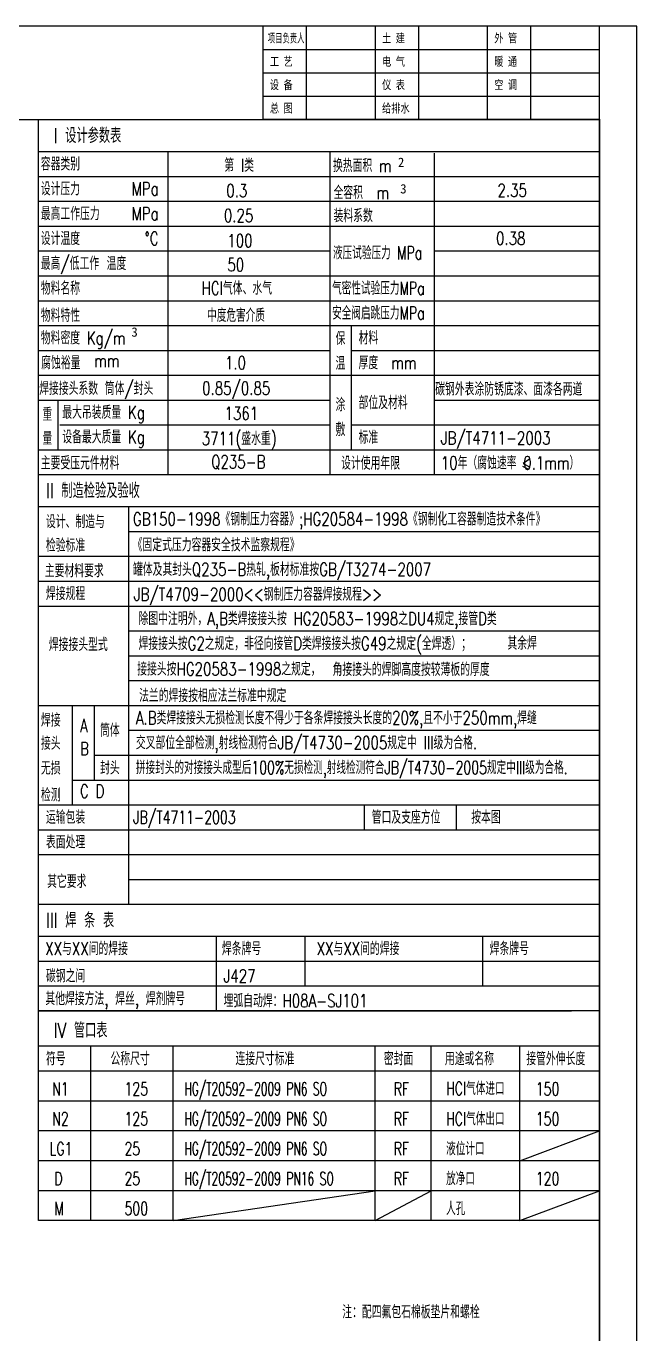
# Model space of a CAD drawing. Header units: millimetres. Extents: x 3722 to 10352, y -3393 to 2547.
# Drawn here: x 6289 to 7922, y -952 to 2547 of the extents above; entities that cross this region are included whole.
import ezdxf
from ezdxf.enums import TextEntityAlignment as Align

# ---------------------------------------------------------------- set-up
doc = ezdxf.new("R2010")
doc.units = ezdxf.units.MM
for name, color, linetype in [('1', 2, 'Continuous'), ('2', 1, 'Continuous'), ('BZCC', 7, 'Continuous'), ('K1', 4, 'Continuous'), ('tanky', 7, 'Continuous')]:
    doc.layers.add(name, color=color, linetype=linetype)
doc.styles.add('hzfs', font='simplex.shx', dxfattribs={"width": 0.7, "bigfont": 'hzfs.shx'})
doc.styles.add('ST', font='', dxfattribs={"width": 0.75})
doc.styles.get('ST').set_extended_font_data('SimSun')

msp = doc.modelspace()

# ---------------------------------------------------------------- linework, layer by layer
for p, q in [((7922.2, 2546.8), (3722.2, 2546.8)), ((7922.2, -3393.2), (7922.2, 2546.8)), ((6322.2, 2144.8), (7822.2, 2144.8)), ((7348.2, 2078.3), (7822.2, 2078.3)), ((6374.2, 1546.3), (6374.2, 1413.3)), ((6470.9, 729.3), (6470.9, 529.8)), ((7034.7, 111.8), (7034.7, -21.2))]:
    msp.add_line(p, q)
at = {"color": 7}
for p, q in [((7822.2, 2546.8), (6922.2, 2546.8)), ((6922.2, 2546.8), (6922.2, 2296.8)), ((7038.2, 2546.8), (7038.2, 2296.8)), ((7222.2, 2546.8), (7222.2, 2296.8)), ((7338.2, 2546.8), (7338.2, 2296.8)), ((7522.2, 2546.8), (7522.2, 2296.8)), ((7638.2, 2546.8), (7638.2, 2296.8)), ((6922.2, 2484.3), (7822.2, 2484.3)), ((6922.2, 2421.8), (7822.2, 2421.8)), ((6922.2, 2359.3), (7822.2, 2359.3))]:
    msp.add_line(p, q, dxfattribs=at)
at = {"linetype": 'ByBlock'}
for p, q in [((7616.8, 1369.5), (7632.6, 1361.1)), ((7635.4, 1388), (7618.3, 1376.3)), ((7618.3, 1376.3), (7634.8, 1367.4)), ((7609.6, -489.2), (7822.2, -409.2)), ((6682.2, -649.2), (7222.2, -569.2)), ((7222.2, -649.2), (7372.2, -569.2)), ((7609.6, -649.2), (7822.2, -569.2))]:
    msp.add_line(p, q, dxfattribs=at)
at = {"layer": '1', "color": 7}
for p, q in [((6322.2, 2211.3), (7822.2, 2211.3)), ((6322.2, 2211.3), (7747.2, 2211.3)), ((6322.2, 2211.3), (7822.2, 2211.3)), ((6667.8, 2211.3), (6667.8, 1346.8)), ((7101.2, 2211.3), (7101.2, 1612.8)), ((7380.6, 2206.9), (7380.6, 1346.8)), ((6322.2, 2078.3), (7822.2, 2078.3)), ((6322.2, 2011.8), (7101.2, 2011.8)), ((7101.2, 2011.8), (7747.2, 2011.8)), ((7158.2, 2011.8), (7822.2, 2011.8)), ((6322.2, 1945.3), (7101.2, 1945.3)), ((6322.2, 1945.3), (7101.2, 1945.3)), ((7380.6, 1945.3), (7822.2, 1945.3)), ((6322.2, 1878.8), (7101.2, 1878.8)), ((7101.2, 1878.8), (7822.2, 1878.8)), ((6322.2, 1812.3), (7101.2, 1812.3)), ((7101.2, 1812.3), (7822.2, 1812.3)), ((6322.2, 1745.8), (7101.2, 1745.8)), ((7101.2, 1745.8), (7822.2, 1745.8)), ((7158.2, 1745.8), (7158.2, 1479.8)), ((6322.2, 1679.3), (7101.2, 1679.3)), ((7158.2, 1679.3), (7822.2, 1679.3)), ((7348.2, 1679.3), (7822.2, 1679.3)), ((6322.2, 1612.8), (7101.2, 1612.8)), ((6322.2, 1612.8), (7101.2, 1612.8)), ((6322.2, 1612.8), (7101.2, 1612.8)), ((7101.2, 1612.8), (7822.2, 1612.8)), ((7101.2, 1612.8), (7822.2, 1612.8)), ((7101.2, 1612.8), (7101.2, 1346.8)), ((7158.2, 1612.8), (7158.2, 1413.3)), ((6322.2, 1546.3), (7101.2, 1546.3)), ((6322.2, 1546.3), (7101.2, 1546.3)), ((7380.6, 1546.3), (7822.2, 1546.3)), ((6379.1, 1479.8), (7101.2, 1479.8)), ((7158.2, 1479.8), (7822.2, 1479.8)), ((6322.2, 1413.3), (7822.2, 1413.3)), ((6322.2, 1261.3), (7822.2, 1261.3)), ((6562.7, 1261.3), (6562.7, 197.3)), ((6562.7, 1194.8), (7822.2, 1194.8)), ((6322.2, 1128.3), (7822.2, 1128.3)), ((6322.2, 1061.8), (7747.2, 1061.8)), ((6322.2, 1061.8), (7822.2, 1061.8)), ((6322.2, 1061.8), (7747.2, 1061.8)), ((6322.2, 1061.8), (7822.2, 1061.8)), ((6562.7, 1061.8), (7822.2, 1061.8)), ((6562.7, 1061.8), (7747.2, 1061.8)), ((6322.2, 995.3), (7822.2, 995.3)), ((6322.2, 995.3), (7747.2, 995.3)), ((6322.2, 995.3), (7822.2, 995.3)), ((6562.7, 928.8), (7822.2, 928.8)), ((6562.7, 862.3), (7822.2, 862.3)), ((6562.7, 795.8), (7822.2, 795.8)), ((6322.2, 729.3), (7822.2, 729.3)), ((6411.9, 729.3), (6411.9, 463.3)), ((6562.7, 662.8), (7822.2, 662.8)), ((6470.9, 596.3), (7822.2, 596.3)), ((6470.9, 596.3), (7822.2, 596.3)), ((6411.9, 529.8), (7822.2, 529.8)), ((6411.9, 529.8), (7822.2, 529.8)), ((6322.2, 463.3), (7822.2, 463.3)), ((6322.2, 463.3), (7822.2, 463.3)), ((6322.2, 463.3), (7822.2, 463.3)), ((7193.4, 463.3), (7193.4, 396.8)), ((7438.7, 463.3), (7438.7, 396.8)), ((6322.2, 396.8), (7822.2, 396.8)), ((6322.2, 330.3), (7822.2, 330.3)), ((6322.2, 330.3), (7822.2, 330.3)), ((6562.7, 263.8), (7822.2, 263.8)), ((6562.7, 197.3), (7822.2, 197.3)), ((6322.2, 111.8), (7822.2, 111.8)), ((6797.2, 111.8), (6797.2, -87.7)), ((7509.7, 111.8), (7509.7, -21.2)), ((6322.2, 45.3), (7822.2, 45.3)), ((6322.2, -21.2), (7822.2, -21.2)), ((6322.2, -87.7), (7747.2, -87.7)), ((7822.2, -182.7), (6322.2, -182.7)), ((6462.2, -649.2), (6462.2, -182.7)), ((6682.2, -649.2), (6682.2, -182.7)), ((7222.2, -649.2), (7222.2, -182.7)), ((7372.2, -649.2), (7372.2, -182.7)), ((7609.6, -649.2), (7609.6, -182.7)), ((7822.2, -249.2), (6322.2, -249.2)), ((7822.2, -329.2), (6322.2, -329.2)), ((7822.2, -409.2), (6322.2, -409.2)), ((7822.2, -489.2), (6322.2, -489.2)), ((7822.2, -569.2), (6322.2, -569.2))]:
    msp.add_line(p, q, dxfattribs=at)
at = {"layer": '2'}
for p, q in [((6322.2, -649.2), (6322.2, 2296.8)), ((6322.2, 2296.8), (7822.2, 2296.8)), ((7822.2, -649.2), (7822.2, 2296.8)), ((6322.2, 1346.8), (7822.2, 1346.8)), ((7822.2, -87.7), (6322.2, -87.7)), ((6322.2, -515.2), (6322.2, -87.7)), ((6322.2, -649.2), (6322.2, -87.7)), ((7822.2, -649.2), (7822.2, -87.7)), ((7822.2, -649.2), (6322.2, -649.2))]:
    msp.add_line(p, q, dxfattribs=at)
at = {"layer": '2', "color": 1}
msp.add_line((6322.2, 197.3), (7822.2, 197.3), dxfattribs=at)
at = {"layer": 'BZCC'}
msp.add_line((7822.2, 2296.8), (6922.2, 2296.8), dxfattribs=at)
at = {"layer": 'K1', "color": 7}
msp.add_line((7822.2, 2296.8), (7822.2, 2546.8), dxfattribs=at)
at = {"layer": 'K1', "const_width": 4}
msp.add_lwpolyline([(7822.2, -3293.2), (7822.2, 2296.8), (3822.2, 2296.8), (3822.2, -3293.2)], close=True, dxfattribs=at)

# ---------------------------------------------------------------- texts
for s, height, style, width, p in [('项目负责人', 23.44, 'ST', 0.6, (6935.1, 2503.1)), ('土 建', 23.44, 'ST', 0.75, (7241, 2503.1)), ('外 管', 23.44, 'ST', 0.75, (7541, 2503.1)), ('工 艺', 23.44, 'ST', 0.75, (6941, 2440.6)), ('电 气', 23.44, 'ST', 0.75, (7241, 2440.6)), ('暖 通', 23.44, 'ST', 0.75, (7541, 2440.6)), ('设 备', 23.44, 'ST', 0.75, (6941, 2378.1)), ('仪 表', 23.44, 'ST', 0.75, (7241, 2378.1)), ('空 调', 23.44, 'ST', 0.75, (7541, 2378.1)), ('总 图', 23.44, 'ST', 0.75, (6941, 2315.6)), ('给排水', 23.44, 'ST', 0.75, (7241, 2315.6)), ('0.3', 35, 'hzfs', 0.75, (6824.4, 2089.2)), ('2.35', 35, 'hzfs', 0.75, (7549.5, 2090.1)), ('0.25', 35, 'hzfs', 0.75, (6818, 2022.5)), ('0.38', 35, 'hzfs', 0.75, (7545.7, 1961.6)), ('100', 35, 'hzfs', 0.75, (6827.2, 1955.3)), ('50', 35, 'hzfs', 0.75, (6827.2, 1890.8))]:
    msp.add_text(s, height=height, dxfattribs=dict(style=style, width=width)).set_placement(p)
at = {"style": 'hzfs'}
for s, height, width, p in [(' I 设计参数表', 40, 0.75, (6342.2, 2254.1)), ('容器类别', 35, 0.75, (6328.4, 2178.1)), ('第 I类', 35, 0.75, (6818.9, 2174.6)), ('换热面积 m', 35, 0.75, (7109.7, 2173.8)), ('设计压力', 35, 0.75, (6328.4, 2111.6)), ('全容积  m', 35, 0.75, (7111.2, 2101.6)), ('最高工作压力', 35, 0.75, (6328.4, 2045.1)), ('装料系数', 35, 0.75, (7111.2, 2039.7)), ('设计温度', 35, 0.75, (6328.4, 1978.6)), ('液压试验压力 MPa', 35, 0.7, (7109.8, 1940.4)), ('最高/低工作', 35, 0.75, (6328.4, 1912.1)), ('温度', 35, 0.75, (6504.6, 1911.8)), ('物料名称', 35, 0.75, (6328.4, 1845.6)), ('HCl气体、水气', 35, 0.75, (6758.1, 1845.7)), ('气密性试验压力MPa', 35, 0.7, (7107.4, 1845.6)), ('物料特性', 35, 0.75, (6328.4, 1773)), ('中度危害介质', 35, 0.7, (6773.3, 1773.1)), ('安全阀启跳压力MPa', 35, 0.7, (7107.4, 1779.1)), ('物料密度 Kg/m', 35, 0.75, (6328.4, 1712.6)), ('材料', 35, 0.75, (7178.2, 1712.6)), ('腐蚀裕量', 35, 0.75, (6329.4, 1646.1)), ('1.0', 35, 0.75, (6820.9, 1646.1)), ('厚度', 35, 0.75, (7178.2, 1646.1)), ('焊接接头系数 筒体/封头', 35, 0.75, (6324.1, 1577.5)), ('0.85/0.85', 35, 0.75, (6759.8, 1578)), ('碳钢外表涂防锈底漆、面漆各两道', 35, 0.75, (7383, 1575.7)), ('部位及材料', 35, 0.75, (7178.2, 1539.4)), ('最大吊装质量 Kg', 35, 0.75, (6385.9, 1513.5)), ('1361', 35, 0.75, (6819.7, 1510.8)), ('设备最大质量 Kg', 35, 0.75, (6385.9, 1447.8)), ('3711(盛水重)', 35, 0.75, (6758.8, 1443.6)), ('标准', 35, 0.75, (7178.2, 1446.6)), ('JB/T4711-2003', 35, 0.75, (7398, 1444.8)), ('10年（腐蚀速率 0.1mm）', 35, 0.75, (7398, 1378.3)), ('主要受压元件材料', 35, 0.75, (6328.4, 1378)), ('Q235-B', 35, 0.75, (6784, 1381)), ('设计使用年限', 35, 0.75, (7131.4, 1377.6)), ('II 制造检验及验收', 40, 0.75, (6342.2, 1304.1)), ('设计、制造与', 35, 0.75, (6342.2, 1221)), ('GB150-1998《钢制压力容器》;HG20584-1998《钢制化工容器制造技术条件》', 35, 0.75, (6574.9, 1228.1)), ('检验标准', 35, 0.75, (6342.2, 1157.7)), ('《固定式压力容器安全技术监察规程》', 35, 0.75, (6574.1, 1159.1)), ('主要材料要求', 35, 0.75, (6339.2, 1089.7)), ('罐体及其封头Q235-B热轧,板材标准按GB/T3274-2007', 35, 0.75, (6575.1, 1093.3)), ('JB/T4709-2000<<钢制压力容器焊接规程>>', 35, 0.75, (6577.1, 1026.8)), ('焊接规程', 35, 0.75, (6342.2, 1028.6)), ('除图中注明外，A,B类焊接接头按 HG20583-1998之DU4规定,接管D类', 35, 0.75, (6589.7, 961.6)), ('焊接接头型式', 35, 0.75, (6349.9, 892.2)), ('焊接接头按G2之规定，非径向接管D类焊接接头按G49之规定(全焊透）；', 35, 0.75, (6589.7, 895.1)), ('其余焊', 35, 0.75, (7576.2, 895.7)), ('接接头按HG20583-1998之规定，', 35, 0.75, (6586.3, 826.7)), ('角接接头的焊脚高度按较薄板的厚度', 35, 0.75, (7108.7, 825.7)), ('法兰的焊接按相应法兰标准中规定', 35, 0.75, (6591.2, 755.7)), ('焊接', 35, 0.75, (6328.8, 690)), ('A.B类焊接接头无损检测长度不得少于各条焊接接头长度的20%,且不小于250mm,焊缝', 35, 0.75, (6582.7, 696.1)), ('A', 35, 0.75, (6433.2, 675.6)), ('筒体', 35, 0.75, (6486.9, 662.8)), ('接头', 35, 0.75, (6328.8, 628)), ('B', 35, 0.75, (6433.2, 613.6)), ('交叉部位全部检测,射线检测符合JB/T4730-2005规定中 III级为合格.', 35, 0.75, (6582.7, 629.6)), ('无损', 35, 0.75, (6328.8, 561.5)), ('封头', 35, 0.75, (6486.9, 562.1)), ('拼接封头的对接接头成型后100%无损检测,射线检测符合JB/T4730-2005规定中III级为合格. ', 35, 0.7, (6582.7, 563.1)), ('检测', 35, 0.75, (6328.8, 489.8)), ('C D', 35, 0.75, (6433.2, 500)), ('运输包装', 35, 0.75, (6342.2, 430.1)), ('JB/T4711-2003', 35, 0.7, (6575.4, 430.1)), ('管口及支座方位', 35, 0.75, (7213.4, 430.1)), ('按本图', 35, 0.75, (7479.4, 430.1)), ('表面处理', 35, 0.75, (6342.2, 363.6)), ('其它要求', 35, 0.75, (6345.4, 258.4)), ('III 焊 条 表     ', 40, 0.75, (6342.2, 154.6)), ('XX与XX间的焊接', 35, 0.75, (6340.1, 78.6)), ('焊条牌号', 35, 0.75, (6812.8, 78.6)), ('XX与XX间的焊接', 35, 0.75, (7066, 78.6)), ('焊条牌号', 35, 0.75, (7528.7, 78.6)), ('碳钢之间', 35, 0.75, (6342.2, 5.6)), ('J427', 35, 0.75, (6817.2, 5.6)), ('其他焊接方法, 焊丝, 焊剂牌号', 35, 0.75, (6340.6, -55.3)), ('埋弧自动焊：H08A-SJ101', 35, 0.75, (6817.2, -60.9)), (' IV 管口表', 40, 0.75, (6342.2, -139.9)), ('符号', 35, 0.75, (6342.2, -215.9)), ('公称尺寸', 35, 0.75, (6514.8, -215.9)), ('连接尺寸标准', 35, 0.75, (6849, -215.9)), ('密封面', 35, 0.75, (7245.7, -215.9)), ('用途或名称', 35, 0.75, (7409.1, -215.9)), ('接管外伸长度', 35, 0.75, (7626.8, -215.9))]:
    msp.add_text(s, height=height, dxfattribs=dict(at, width=width)).set_placement(p, align=Align.MIDDLE_LEFT)
for s, p in [('2', (7283.4, 2170)), ('3', (7289.6, 2099.2)), ('3', (6570.6, 1715.9))]:
    msp.add_text(s, height=25).set_placement(p)
at = {"style": 'hzfs', "width": 0.75}
for s, p in [('MPa', (6643.3, 2111.6)), ('MPa', (6643.3, 2045.1)), ('%%DC', (6643.3, 1978.6)), ('mm', (6538.7, 1651.6)), ('mm', (7333.2, 1646.1))]:
    msp.add_text(s, height=35, dxfattribs=at).set_placement(p, align=Align.MIDDLE_RIGHT)
for s, p in [('保', (7129.7, 1712.6)), ('温', (7129.7, 1646.1)), ('涂', (7129.7, 1535.9)), ('重', (6345.9, 1509.6)), ('敷', (7129.7, 1469.4)), ('量', (6345.9, 1445.1))]:
    msp.add_text(s, height=35, dxfattribs=at).set_placement(p, align=Align.MIDDLE)
at = {"linetype": 'ByBlock', "style": 'hzfs'}
for s, width, p in [('N1', 0.7, (6358.9, -314.2)), ('125', 0.7, (6552.2, -314.2)), ('HG/T20592-2009 PN6 SO', 0.6, (6712.2, -314.2)), ('RF', 0.7, (7272.2, -314.2)), ('HCl气体进口', 0.7, (7412.2, -313.1)), ('150', 0.7, (7652.2, -314.2)), ('N2', 0.7, (6358.9, -394.2)), ('125', 0.7, (6552.2, -394.2)), ('HG/T20592-2009 PN6 SO', 0.6, (6712.2, -394.2)), ('RF', 0.7, (7272.2, -394.2)), ('HCl气体出口', 0.7, (7412.2, -394.2)), ('150', 0.7, (7652.2, -394.2)), ('LG1', 0.7, (6352.2, -474.2)), ('25', 0.7, (6552.2, -474.2)), ('HG/T20592-2009 PN6 SO', 0.6, (6712.2, -474.2)), ('RF', 0.7, (7272.2, -474.2)), ('液位计口', 0.7, (7412.2, -474.2)), ('D', 0.7, (6364.5, -554.2)), ('25', 0.7, (6552.2, -554.2)), ('HG/T20592-2009 PN16 SO', 0.6, (6712.2, -554.2)), ('RF', 0.7, (7272.2, -554.2)), ('放净口', 0.7, (7412.2, -554.2)), ('120', 0.7, (7652.2, -554.2)), ('M', 0.7, (6364.5, -634.2)), ('500', 0.7, (6552.2, -634.2)), ('人孔', 0.7, (7412.2, -634.2))]:
    msp.add_text(s, height=35, dxfattribs=dict(at, width=width)).set_placement(p)
at = {"layer": 'tanky', "linetype": 'ByBlock', "style": 'hzfs', "width": 0.75}
msp.add_text('注：配四氟包石棉板垫片和螺栓', height=35, dxfattribs=at).set_placement((7318.3, -891.5), align=Align.MIDDLE)

doc.saveas('drawing.dxf')
